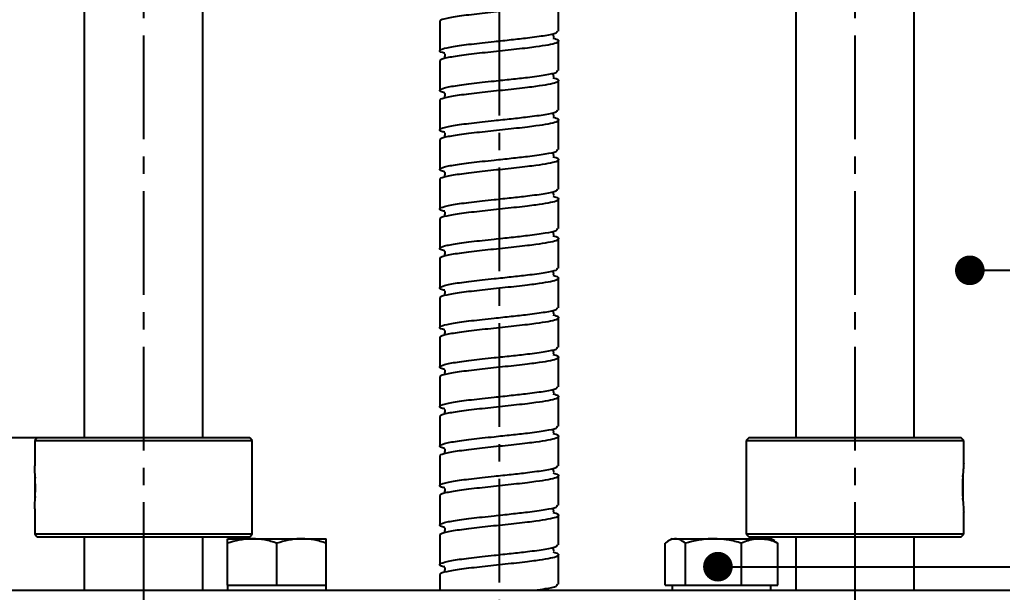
# Model space of a CAD drawing. Header units: millimetres. Extents: x 55 to 6841, y 61 to 3739.
# Drawn here: x 3654.6 to 3754, y 3428.8 to 3486.7 of the extents above; entities that cross this region are included whole.
import ezdxf
from ezdxf import colors
from ezdxf.entities.mleader import LeaderData, LeaderLine
from ezdxf.math import Vec2, Vec3

# ---------------------------------------------------------------- set-up
doc = ezdxf.new("R2010")
doc.units = ezdxf.units.MM
doc.header["$LTSCALE"] = 0.7
doc.header["$PDMODE"] = 35
doc.header["$PDSIZE"] = -4
doc.linetypes.add('CENTER2', pattern=[1.125, 0.75, -0.125, 0.125, -0.125])
doc.layers.get('0').update_dxf_attribs({"color": 255})
doc.layers.add('AM_5', color=10, linetype='Continuous', lineweight=25)
doc.layers.add('DIM', color=94, linetype='Continuous', lineweight=25)
doc.styles.add('TCVN-7284', font='tcvn+7284-2003r.ttf')
doc.styles.add('TCVN7824', font='tcvn+7284-2003r.ttf', dxfattribs={"height": 3.5})
doc.dimstyles.new('TCVN_ISO-25_RadiusDia', dxfattribs={"dimtxt": 2.5, "dimasz": 2.5, "dimexe": 2, "dimexo": 0, "dimgap": 1, "dimtad": 1, "dimtoh": 1, "dimtxsty": 'TCVN-7284', "dimblk": 'Arrow', "dimcen": 0, "dimclrd": 256, "dimclre": 256, "dimclrt": 256, "dimadec": 0, "dimazin": 0, "dimtfac": 1, "dimtofl": 0, "dimtmove": 0, "dimatfit": 3, "dimldrblk": 'Arrow', "dimfxl": 1, "dimlwd": -1, "dimlwe": -1, "dimarcsym": 0})

# ---------------------------------------------------------------- blocks, each defined once
blk = doc.blocks.new('Arrow')
at = {"layer": 'DIM'}
blk.add_solid([(-1, 0.268), (-1, -0.268), (0, 0)], dxfattribs=at)
blk = doc.blocks.new('*D879')
at = {"layer": 'Defpoints', "color": 0, "ltscale": 0.2, "transparency": 16777216}
for p in [(3690.811, 3576.379), (3625.036, 3444.379), (3677.861, 3444.379)]:
    blk.add_point(p, dxfattribs=at)
at = {"layer": 'DIM', "ltscale": 0.2, "transparency": 16777216}
for p, q in [((3690.811, 3576.379), (3620.036, 3576.379)), ((3625.036, 3570.129), (3625.036, 3450.629)), ((3677.861, 3444.379), (3620.036, 3444.379))]:
    blk.add_line(p, q, dxfattribs=at)
at = {"layer": 'DIM', "ltscale": 0.2, "transparency": 16777216, "xscale": 6.25, "yscale": 6.25, "zscale": 6.25}
for p, rotation in [((3625.036, 3576.379), 90), ((3625.036, 3444.379), 270)]:
    blk.add_blockref('Arrow', p, dxfattribs=dict(at, rotation=rotation))
at = {"layer": 'DIM', "ltscale": 0.2, "transparency": 16777216, "insert": (3619.411, 3510.379), "char_height": 6.25, "attachment_point": 5, "rotation": 90, "style": 'TCVN-7284'}
blk.add_mtext('132', dxfattribs=at)
blk = doc.blocks.new('_Dot')
at = {"color": 0, "linetype": 'ByBlock', "lineweight": -2}
blk.add_line((-0.5, 0), (-1, 0), dxfattribs=at)
at = {"color": 0, "linetype": 'ByBlock', "const_width": 0.5}
blk.add_lwpolyline([(-0.25, 0, 1), (0.25, 0, 1)], format="xyb", close=True, dxfattribs=at)
blk = doc.blocks.new('*U895')
at = {"layer": 'AM_5', "color": 0, "linetype": 'CENTER2', "ltscale": 20, "transparency": 16777216}
blk.add_line((0, 40.139), (0, -158.428), dxfattribs=at)
blk = doc.blocks.new('*U896')
at = {"layer": 'AM_5', "color": 0, "linetype": 'CENTER2', "ltscale": 20, "transparency": 16777216}
blk.add_line((0, 40.139), (0, -158.428), dxfattribs=at)
blk = doc.blocks.new('*U898')
at = {"layer": 'AM_5', "color": 0, "linetype": 'CENTER2', "ltscale": 20, "transparency": 16777216}
blk.add_line((0, 103.936), (0, -92.147), dxfattribs=at)

msp = doc.modelspace()

# ---------------------------------------------------------------- linework, layer by layer
at = {"color": 7, "linetype": 'Continuous', "lineweight": 25}
for p, q in [((3661.111, 3502.979), (3661.111, 3444.379)), ((3673.111, 3444.379), (3673.111, 3502.979)), ((3733.111, 3502.979), (3733.111, 3444.379)), ((3745.111, 3444.379), (3745.111, 3502.979)), ((3709.111, 3485.566), (3709.111, 3488.566)), ((3697.111, 3486.566), (3697.111, 3483.566)), ((3709.111, 3481.566), (3709.111, 3484.566)), ((3697.111, 3482.566), (3697.111, 3479.566)), ((3709.111, 3477.566), (3709.111, 3480.566)), ((3697.111, 3478.566), (3697.111, 3475.566)), ((3709.111, 3473.566), (3709.111, 3476.566)), ((3697.111, 3474.566), (3697.111, 3471.566)), ((3709.111, 3469.566), (3709.111, 3472.566)), ((3697.111, 3470.566), (3697.111, 3467.566)), ((3709.111, 3465.566), (3709.111, 3468.566)), ((3697.111, 3466.566), (3697.111, 3463.566)), ((3709.111, 3461.566), (3709.111, 3464.566)), ((3697.111, 3462.566), (3697.111, 3459.566)), ((3709.111, 3457.566), (3709.111, 3460.566)), ((3697.111, 3458.566), (3697.111, 3455.566)), ((3709.111, 3453.566), (3709.111, 3456.566)), ((3697.111, 3454.566), (3697.111, 3451.566)), ((3709.111, 3449.566), (3709.111, 3452.566)), ((3697.111, 3450.566), (3697.111, 3447.566)), ((3709.111, 3445.566), (3709.111, 3448.566)), ((3697.111, 3446.566), (3697.111, 3443.566)), ((3656.361, 3444.379), (3656.111, 3444.129)), ((3656.111, 3444.129), (3656.111, 3441.562)), ((3656.111, 3444.129), (3678.111, 3444.129)), ((3677.861, 3444.379), (3656.361, 3444.379)), ((3678.111, 3444.129), (3677.861, 3444.379)), ((3678.111, 3434.629), (3678.111, 3444.129)), ((3709.111, 3441.566), (3709.111, 3444.566)), ((3728.361, 3444.379), (3728.111, 3444.129)), ((3728.111, 3444.129), (3728.111, 3434.629)), ((3728.111, 3444.129), (3750.111, 3444.129)), ((3749.861, 3444.379), (3728.361, 3444.379)), ((3750.111, 3444.129), (3749.861, 3444.379)), ((3750.111, 3441.876), (3750.111, 3444.129)), ((3697.111, 3442.566), (3697.111, 3439.566)), ((3709.111, 3437.566), (3709.111, 3440.566)), ((3697.111, 3438.566), (3697.111, 3435.566)), ((3656.111, 3437.197), (3656.111, 3434.629)), ((3750.111, 3434.629), (3750.111, 3436.879)), ((3709.111, 3433.566), (3709.111, 3436.566)), ((3656.111, 3434.629), (3656.361, 3434.379)), ((3678.111, 3434.629), (3656.111, 3434.629)), ((3656.361, 3434.379), (3677.861, 3434.379)), ((3661.111, 3434.379), (3661.111, 3428.979)), ((3673.111, 3428.979), (3673.111, 3434.379)), ((3675.611, 3434.179), (3678.111, 3434.179)), ((3675.611, 3429.479), (3675.611, 3433.733)), ((3677.861, 3434.379), (3678.111, 3434.629)), ((3678.111, 3434.179), (3683.111, 3434.179)), ((3680.611, 3429.479), (3680.611, 3433.733)), ((3683.111, 3434.179), (3685.611, 3434.179)), ((3685.611, 3429.479), (3685.611, 3433.733)), ((3697.111, 3434.566), (3697.111, 3431.566)), ((3719.916, 3429.479), (3719.916, 3433.733)), ((3720.611, 3434.179), (3720.234, 3433.962)), ((3720.611, 3434.179), (3720.929, 3434.179)), ((3720.929, 3434.179), (3724.79, 3434.179)), ((3721.943, 3429.479), (3721.943, 3433.733)), ((3724.79, 3434.179), (3729.472, 3434.179)), ((3727.638, 3429.479), (3727.638, 3433.733)), ((3728.111, 3434.629), (3728.361, 3434.379)), ((3750.111, 3434.629), (3728.111, 3434.629)), ((3728.361, 3434.379), (3749.861, 3434.379)), ((3729.472, 3434.179), (3730.611, 3434.179)), ((3730.988, 3433.962), (3730.611, 3434.179)), ((3730.952, 3433.9), (3731.306, 3433.733)), ((3731.306, 3429.479), (3731.306, 3433.733)), ((3733.111, 3434.379), (3733.111, 3428.979)), ((3745.111, 3428.979), (3745.111, 3434.379)), ((3749.861, 3434.379), (3750.111, 3434.629)), ((3709.111, 3429.566), (3709.111, 3432.566)), ((3697.111, 3430.566), (3697.111, 3428.979)), ((3648.111, 3428.979), (3758.111, 3428.979)), ((3675.611, 3429.479), (3675.611, 3428.979)), ((3675.611, 3429.479), (3678.111, 3429.479)), ((3678.111, 3429.479), (3680.611, 3429.479)), ((3680.611, 3429.479), (3683.111, 3429.479)), ((3683.111, 3429.479), (3685.611, 3429.479)), ((3685.611, 3428.979), (3685.611, 3429.479)), ((3719.916, 3429.479), (3720.929, 3429.479)), ((3720.611, 3429.479), (3720.611, 3428.979)), ((3720.929, 3429.479), (3721.943, 3429.479)), ((3721.943, 3429.479), (3724.79, 3429.479)), ((3724.79, 3429.479), (3727.638, 3429.479)), ((3727.638, 3429.479), (3729.472, 3429.479)), ((3729.472, 3429.479), (3731.306, 3429.479)), ((3730.611, 3428.979), (3730.611, 3429.479))]:
    msp.add_line(p, q, dxfattribs=at)
for centre, radius, start, end in [((3671.335, 3439.379), 15.224, 176.05524, 183.90224), ((3728.94, 3439.38), 21.125, 356.67893, 3.26975)]:
    msp.add_arc(centre, radius, start, end, dxfattribs=at)
for points, knots in [([(3697.199, 3486.566), (3697.173, 3486.587), (3697.045, 3486.692), (3697.737, 3486.879), (3699.208, 3487.128), (3701.347, 3487.379), (3703.734, 3487.631), (3705.61, 3487.833), (3707.064, 3488.019), (3708.154, 3488.184), (3709.009, 3488.397), (3709.277, 3488.608), (3708.787, 3488.751), (3708.581, 3488.811)], [0, 0, 0, 0, 0.0287778, 0.1398438, 0.2509098, 0.3622979, 0.4736861, 0.5847521, 0.6341894, 0.7208894, 0.807893, 0.9192811, 1, 1, 1, 1]), ([(3697.607, 3483.324), (3697.521, 3483.342), (3697.045, 3483.444), (3697.03, 3483.631), (3697.68, 3483.879), (3699.223, 3484.128), (3701.01, 3484.341), (3702.759, 3484.527), (3704.345, 3484.696), (3706.192, 3484.901), (3707.863, 3485.128), (3708.976, 3485.358), (3709.009, 3485.503), (3709.023, 3485.566)], [0, 0, 0, 0, 0.024694, 0.136327, 0.247636, 0.358945, 0.470578, 0.529105, 0.611809, 0.694267, 0.805576, 0.917209, 1, 1, 1, 1]), ([(3697.199, 3482.566), (3697.173, 3482.587), (3697.045, 3482.692), (3697.737, 3482.879), (3699.208, 3483.128), (3701.347, 3483.379), (3703.734, 3483.631), (3705.61, 3483.833), (3707.064, 3484.019), (3708.154, 3484.184), (3709.009, 3484.397), (3709.277, 3484.608), (3708.787, 3484.751), (3708.581, 3484.811)], [0, 0, 0, 0, 0.028778, 0.139844, 0.25091, 0.362298, 0.473686, 0.584752, 0.634189, 0.720889, 0.807893, 0.919281, 1, 1, 1, 1]), ([(3708.587, 3484.907), (3708.602, 3484.918), (3708.645, 3484.949), (3708.595, 3485.201), (3708.509, 3485.22), (3708.505, 3485.221)], [0, 0, 0, 0, 0.3497734, 0.9712388, 1, 1, 1, 1]), ([(3697.604, 3483.271), (3697.598, 3483.272), (3697.561, 3483.275), (3697.674, 3483.099), (3697.502, 3482.857), (3697.601, 3482.877), (3697.614, 3482.879)], [0, 0, 0, 0, 0.059951, 0.357802, 0.92007, 1, 1, 1, 1]), ([(3697.607, 3479.324), (3697.521, 3479.342), (3697.045, 3479.444), (3697.03, 3479.631), (3697.68, 3479.879), (3699.223, 3480.128), (3701.01, 3480.341), (3702.759, 3480.527), (3704.345, 3480.696), (3706.192, 3480.901), (3707.863, 3481.128), (3708.976, 3481.358), (3709.009, 3481.503), (3709.023, 3481.566)], [0, 0, 0, 0, 0.024694, 0.136327, 0.247636, 0.358945, 0.470578, 0.529105, 0.611809, 0.694267, 0.805576, 0.917209, 1, 1, 1, 1]), ([(3697.199, 3478.566), (3697.173, 3478.587), (3697.045, 3478.692), (3697.737, 3478.879), (3699.208, 3479.128), (3701.347, 3479.379), (3703.734, 3479.631), (3705.61, 3479.833), (3707.064, 3480.019), (3708.154, 3480.184), (3709.009, 3480.397), (3709.277, 3480.608), (3708.787, 3480.751), (3708.581, 3480.811)], [0, 0, 0, 0, 0.0287778, 0.1398438, 0.2509098, 0.3622979, 0.4736861, 0.5847521, 0.6341894, 0.7208894, 0.807893, 0.9192811, 1, 1, 1, 1]), ([(3708.587, 3480.907), (3708.602, 3480.918), (3708.645, 3480.949), (3708.595, 3481.201), (3708.509, 3481.22), (3708.505, 3481.221)], [0, 0, 0, 0, 0.349773, 0.971239, 1, 1, 1, 1]), ([(3697.604, 3479.271), (3697.598, 3479.272), (3697.561, 3479.275), (3697.674, 3479.099), (3697.502, 3478.857), (3697.601, 3478.877), (3697.614, 3478.879)], [0, 0, 0, 0, 0.059951, 0.357802, 0.92007, 1, 1, 1, 1]), ([(3697.607, 3475.324), (3697.521, 3475.342), (3697.045, 3475.444), (3697.03, 3475.631), (3697.68, 3475.879), (3699.223, 3476.128), (3701.01, 3476.341), (3702.759, 3476.527), (3704.345, 3476.696), (3706.192, 3476.901), (3707.863, 3477.128), (3708.976, 3477.358), (3709.009, 3477.503), (3709.023, 3477.566)], [0, 0, 0, 0, 0.0246942, 0.1363265, 0.247636, 0.3589455, 0.4705778, 0.5291054, 0.611809, 0.6942668, 0.8055762, 0.9172086, 1, 1, 1, 1]), ([(3697.199, 3474.566), (3697.173, 3474.587), (3697.045, 3474.692), (3697.737, 3474.879), (3699.208, 3475.128), (3701.347, 3475.379), (3703.734, 3475.631), (3705.61, 3475.833), (3707.064, 3476.019), (3708.154, 3476.184), (3709.009, 3476.397), (3709.277, 3476.608), (3708.787, 3476.751), (3708.581, 3476.811)], [0, 0, 0, 0, 0.028778, 0.139844, 0.25091, 0.362298, 0.473686, 0.584752, 0.634189, 0.720889, 0.807893, 0.919281, 1, 1, 1, 1]), ([(3708.587, 3476.907), (3708.602, 3476.918), (3708.645, 3476.949), (3708.595, 3477.201), (3708.509, 3477.22), (3708.505, 3477.221)], [0, 0, 0, 0, 0.349773, 0.971239, 1, 1, 1, 1]), ([(3697.604, 3475.271), (3697.598, 3475.272), (3697.561, 3475.275), (3697.674, 3475.099), (3697.502, 3474.857), (3697.601, 3474.877), (3697.614, 3474.879)], [0, 0, 0, 0, 0.059951, 0.357802, 0.92007, 1, 1, 1, 1]), ([(3697.607, 3471.324), (3697.521, 3471.342), (3697.045, 3471.444), (3697.03, 3471.631), (3697.68, 3471.879), (3699.223, 3472.128), (3701.01, 3472.341), (3702.759, 3472.527), (3704.345, 3472.696), (3706.192, 3472.901), (3707.863, 3473.128), (3708.976, 3473.358), (3709.009, 3473.503), (3709.023, 3473.566)], [0, 0, 0, 0, 0.024694, 0.136327, 0.247636, 0.358945, 0.470578, 0.529105, 0.611809, 0.694267, 0.805576, 0.917209, 1, 1, 1, 1]), ([(3697.199, 3470.566), (3697.173, 3470.587), (3697.045, 3470.692), (3697.737, 3470.879), (3699.208, 3471.128), (3701.347, 3471.379), (3703.734, 3471.631), (3705.61, 3471.833), (3707.064, 3472.019), (3708.154, 3472.184), (3709.009, 3472.397), (3709.277, 3472.608), (3708.787, 3472.751), (3708.581, 3472.811)], [0, 0, 0, 0, 0.028778, 0.139844, 0.25091, 0.362298, 0.473686, 0.584752, 0.634189, 0.720889, 0.807893, 0.919281, 1, 1, 1, 1]), ([(3708.587, 3472.907), (3708.602, 3472.918), (3708.645, 3472.949), (3708.595, 3473.201), (3708.509, 3473.22), (3708.505, 3473.221)], [0, 0, 0, 0, 0.349773, 0.971239, 1, 1, 1, 1]), ([(3697.604, 3471.271), (3697.598, 3471.272), (3697.561, 3471.275), (3697.674, 3471.099), (3697.502, 3470.857), (3697.601, 3470.877), (3697.614, 3470.879)], [0, 0, 0, 0, 0.059951, 0.357802, 0.92007, 1, 1, 1, 1]), ([(3697.607, 3467.324), (3697.521, 3467.342), (3697.045, 3467.444), (3697.03, 3467.631), (3697.68, 3467.879), (3699.223, 3468.128), (3701.01, 3468.341), (3702.759, 3468.527), (3704.345, 3468.696), (3706.192, 3468.901), (3707.863, 3469.128), (3708.976, 3469.358), (3709.009, 3469.503), (3709.023, 3469.566)], [0, 0, 0, 0, 0.024694, 0.136327, 0.247636, 0.358945, 0.470578, 0.529105, 0.611809, 0.694267, 0.805576, 0.917209, 1, 1, 1, 1]), ([(3697.199, 3466.566), (3697.173, 3466.587), (3697.045, 3466.692), (3697.737, 3466.879), (3699.208, 3467.128), (3701.347, 3467.379), (3703.734, 3467.631), (3705.61, 3467.833), (3707.064, 3468.019), (3708.154, 3468.184), (3709.009, 3468.397), (3709.277, 3468.608), (3708.787, 3468.751), (3708.581, 3468.811)], [0, 0, 0, 0, 0.028778, 0.139844, 0.25091, 0.362298, 0.473686, 0.584752, 0.634189, 0.720889, 0.807893, 0.919281, 1, 1, 1, 1]), ([(3708.587, 3468.907), (3708.602, 3468.918), (3708.645, 3468.949), (3708.595, 3469.201), (3708.509, 3469.22), (3708.505, 3469.221)], [0, 0, 0, 0, 0.349773, 0.971239, 1, 1, 1, 1]), ([(3697.604, 3467.271), (3697.598, 3467.272), (3697.561, 3467.275), (3697.674, 3467.099), (3697.502, 3466.857), (3697.601, 3466.877), (3697.614, 3466.879)], [0, 0, 0, 0, 0.059951, 0.357802, 0.92007, 1, 1, 1, 1]), ([(3697.607, 3463.324), (3697.521, 3463.342), (3697.045, 3463.444), (3697.03, 3463.631), (3697.68, 3463.879), (3699.223, 3464.128), (3701.01, 3464.341), (3702.759, 3464.527), (3704.345, 3464.696), (3706.192, 3464.901), (3707.863, 3465.128), (3708.976, 3465.358), (3709.009, 3465.503), (3709.023, 3465.566)], [0, 0, 0, 0, 0.024694, 0.136327, 0.247636, 0.358945, 0.470578, 0.529105, 0.611809, 0.694267, 0.805576, 0.917209, 1, 1, 1, 1]), ([(3697.199, 3462.566), (3697.173, 3462.587), (3697.045, 3462.692), (3697.737, 3462.879), (3699.208, 3463.128), (3701.347, 3463.379), (3703.734, 3463.631), (3705.61, 3463.833), (3707.064, 3464.019), (3708.154, 3464.184), (3709.009, 3464.397), (3709.277, 3464.608), (3708.787, 3464.751), (3708.581, 3464.811)], [0, 0, 0, 0, 0.028778, 0.139844, 0.25091, 0.362298, 0.473686, 0.584752, 0.634189, 0.720889, 0.807893, 0.919281, 1, 1, 1, 1]), ([(3708.587, 3464.907), (3708.602, 3464.918), (3708.645, 3464.949), (3708.595, 3465.201), (3708.509, 3465.22), (3708.505, 3465.221)], [0, 0, 0, 0, 0.349773, 0.971239, 1, 1, 1, 1]), ([(3697.604, 3463.271), (3697.598, 3463.272), (3697.561, 3463.275), (3697.674, 3463.099), (3697.502, 3462.857), (3697.601, 3462.877), (3697.614, 3462.879)], [0, 0, 0, 0, 0.059951, 0.357802, 0.92007, 1, 1, 1, 1]), ([(3697.607, 3459.324), (3697.521, 3459.342), (3697.045, 3459.444), (3697.03, 3459.631), (3697.68, 3459.879), (3699.223, 3460.128), (3701.01, 3460.341), (3702.759, 3460.527), (3704.345, 3460.696), (3706.192, 3460.901), (3707.863, 3461.128), (3708.976, 3461.358), (3709.009, 3461.503), (3709.023, 3461.566)], [0, 0, 0, 0, 0.024694, 0.136327, 0.247636, 0.358945, 0.470578, 0.529105, 0.611809, 0.694267, 0.805576, 0.917209, 1, 1, 1, 1]), ([(3697.199, 3458.566), (3697.173, 3458.587), (3697.045, 3458.692), (3697.737, 3458.879), (3699.208, 3459.128), (3701.347, 3459.379), (3703.734, 3459.631), (3705.61, 3459.833), (3707.064, 3460.019), (3708.154, 3460.184), (3709.009, 3460.397), (3709.277, 3460.608), (3708.787, 3460.751), (3708.581, 3460.811)], [0, 0, 0, 0, 0.028778, 0.139844, 0.25091, 0.362298, 0.473686, 0.584752, 0.634189, 0.720889, 0.807893, 0.919281, 1, 1, 1, 1]), ([(3708.587, 3460.907), (3708.602, 3460.918), (3708.645, 3460.949), (3708.595, 3461.201), (3708.509, 3461.22), (3708.505, 3461.221)], [0, 0, 0, 0, 0.349773, 0.971239, 1, 1, 1, 1]), ([(3697.604, 3459.271), (3697.598, 3459.272), (3697.561, 3459.275), (3697.674, 3459.099), (3697.502, 3458.857), (3697.601, 3458.877), (3697.614, 3458.879)], [0, 0, 0, 0, 0.059951, 0.357802, 0.92007, 1, 1, 1, 1]), ([(3697.607, 3455.324), (3697.521, 3455.342), (3697.045, 3455.444), (3697.03, 3455.631), (3697.68, 3455.879), (3699.223, 3456.128), (3701.01, 3456.341), (3702.759, 3456.527), (3704.345, 3456.696), (3706.192, 3456.901), (3707.863, 3457.128), (3708.976, 3457.358), (3709.009, 3457.503), (3709.023, 3457.566)], [0, 0, 0, 0, 0.024694, 0.136327, 0.247636, 0.358945, 0.470578, 0.529105, 0.611809, 0.694267, 0.805576, 0.917209, 1, 1, 1, 1]), ([(3697.199, 3454.566), (3697.173, 3454.587), (3697.045, 3454.692), (3697.737, 3454.879), (3699.208, 3455.128), (3701.347, 3455.379), (3703.734, 3455.631), (3705.61, 3455.833), (3707.064, 3456.019), (3708.154, 3456.184), (3709.009, 3456.397), (3709.277, 3456.608), (3708.787, 3456.751), (3708.581, 3456.811)], [0, 0, 0, 0, 0.028778, 0.139844, 0.25091, 0.362298, 0.473686, 0.584752, 0.634189, 0.720889, 0.807893, 0.919281, 1, 1, 1, 1]), ([(3708.587, 3456.907), (3708.602, 3456.918), (3708.645, 3456.949), (3708.595, 3457.201), (3708.509, 3457.22), (3708.505, 3457.221)], [0, 0, 0, 0, 0.349773, 0.971239, 1, 1, 1, 1]), ([(3697.604, 3455.271), (3697.598, 3455.272), (3697.561, 3455.275), (3697.674, 3455.099), (3697.502, 3454.857), (3697.601, 3454.877), (3697.614, 3454.879)], [0, 0, 0, 0, 0.059951, 0.357802, 0.92007, 1, 1, 1, 1]), ([(3697.607, 3451.324), (3697.521, 3451.342), (3697.045, 3451.444), (3697.03, 3451.631), (3697.68, 3451.879), (3699.223, 3452.128), (3701.01, 3452.341), (3702.759, 3452.527), (3704.345, 3452.696), (3706.192, 3452.901), (3707.863, 3453.128), (3708.976, 3453.358), (3709.009, 3453.503), (3709.023, 3453.566)], [0, 0, 0, 0, 0.024694, 0.136327, 0.247636, 0.358945, 0.470578, 0.529105, 0.611809, 0.694267, 0.805576, 0.917209, 1, 1, 1, 1]), ([(3697.199, 3450.566), (3697.173, 3450.587), (3697.045, 3450.692), (3697.737, 3450.879), (3699.208, 3451.128), (3701.347, 3451.379), (3703.734, 3451.631), (3705.61, 3451.833), (3707.064, 3452.019), (3708.154, 3452.184), (3709.009, 3452.397), (3709.277, 3452.608), (3708.787, 3452.751), (3708.581, 3452.811)], [0, 0, 0, 0, 0.0287778, 0.1398438, 0.2509098, 0.3622979, 0.4736861, 0.5847521, 0.6341894, 0.7208894, 0.807893, 0.9192811, 1, 1, 1, 1]), ([(3708.587, 3452.907), (3708.602, 3452.918), (3708.645, 3452.949), (3708.595, 3453.201), (3708.509, 3453.22), (3708.505, 3453.221)], [0, 0, 0, 0, 0.349773, 0.971239, 1, 1, 1, 1]), ([(3697.604, 3451.271), (3697.598, 3451.272), (3697.561, 3451.275), (3697.674, 3451.099), (3697.502, 3450.857), (3697.601, 3450.877), (3697.614, 3450.879)], [0, 0, 0, 0, 0.059951, 0.357802, 0.92007, 1, 1, 1, 1]), ([(3697.607, 3447.324), (3697.521, 3447.342), (3697.045, 3447.444), (3697.03, 3447.631), (3697.68, 3447.879), (3699.223, 3448.128), (3701.01, 3448.341), (3702.759, 3448.527), (3704.345, 3448.696), (3706.192, 3448.901), (3707.863, 3449.128), (3708.976, 3449.358), (3709.009, 3449.503), (3709.023, 3449.566)], [0, 0, 0, 0, 0.0246942, 0.1363265, 0.247636, 0.3589455, 0.4705778, 0.5291054, 0.611809, 0.6942668, 0.8055762, 0.9172086, 1, 1, 1, 1]), ([(3697.199, 3446.566), (3697.173, 3446.587), (3697.045, 3446.692), (3697.737, 3446.879), (3699.208, 3447.128), (3701.347, 3447.379), (3703.734, 3447.631), (3705.61, 3447.833), (3707.064, 3448.019), (3708.154, 3448.184), (3709.009, 3448.397), (3709.277, 3448.608), (3708.787, 3448.751), (3708.581, 3448.811)], [0, 0, 0, 0, 0.028778, 0.139844, 0.25091, 0.362298, 0.473686, 0.584752, 0.634189, 0.720889, 0.807893, 0.919281, 1, 1, 1, 1]), ([(3708.587, 3448.907), (3708.602, 3448.918), (3708.645, 3448.949), (3708.595, 3449.201), (3708.509, 3449.22), (3708.505, 3449.221)], [0, 0, 0, 0, 0.349773, 0.971239, 1, 1, 1, 1]), ([(3697.604, 3447.271), (3697.598, 3447.272), (3697.561, 3447.275), (3697.674, 3447.099), (3697.502, 3446.857), (3697.601, 3446.877), (3697.614, 3446.879)], [0, 0, 0, 0, 0.059951, 0.357802, 0.92007, 1, 1, 1, 1]), ([(3697.607, 3443.324), (3697.521, 3443.342), (3697.045, 3443.444), (3697.03, 3443.631), (3697.68, 3443.879), (3699.223, 3444.128), (3701.01, 3444.341), (3702.759, 3444.527), (3704.345, 3444.696), (3706.192, 3444.901), (3707.863, 3445.128), (3708.976, 3445.358), (3709.009, 3445.503), (3709.023, 3445.566)], [0, 0, 0, 0, 0.024694, 0.136327, 0.247636, 0.358945, 0.470578, 0.529105, 0.611809, 0.694267, 0.805576, 0.917209, 1, 1, 1, 1]), ([(3697.199, 3442.566), (3697.173, 3442.587), (3697.045, 3442.692), (3697.737, 3442.879), (3699.208, 3443.128), (3701.347, 3443.379), (3703.734, 3443.631), (3705.61, 3443.833), (3707.064, 3444.019), (3708.154, 3444.184), (3709.009, 3444.397), (3709.277, 3444.608), (3708.787, 3444.751), (3708.581, 3444.811)], [0, 0, 0, 0, 0.028778, 0.139844, 0.25091, 0.362298, 0.473686, 0.584752, 0.634189, 0.720889, 0.807893, 0.919281, 1, 1, 1, 1]), ([(3708.587, 3444.907), (3708.602, 3444.918), (3708.645, 3444.949), (3708.595, 3445.201), (3708.509, 3445.22), (3708.505, 3445.221)], [0, 0, 0, 0, 0.349773, 0.971239, 1, 1, 1, 1]), ([(3697.604, 3443.271), (3697.598, 3443.272), (3697.561, 3443.275), (3697.674, 3443.099), (3697.502, 3442.857), (3697.601, 3442.877), (3697.614, 3442.879)], [0, 0, 0, 0, 0.059951, 0.357802, 0.92007, 1, 1, 1, 1]), ([(3750.108, 3441.876), (3750.102, 3441.717), (3750.088, 3441.383), (3750.024, 3440.615), (3749.994, 3439.925), (3749.982, 3439.198), (3750.011, 3438.298), (3750.088, 3437.377), (3750.102, 3437.041), (3750.108, 3436.879)], [0, 0, 0, 0, 0.155571, 0.327914, 0.414339, 0.499827, 0.672688, 0.843342, 1, 1, 1, 1]), ([(3656.12, 3437.197), (3656.118, 3437.267), (3656.11, 3437.521), (3656.149, 3438.148), (3656.169, 3438.832), (3656.177, 3439.562), (3656.158, 3440.452), (3656.111, 3441.236), (3656.118, 3441.491), (3656.12, 3441.562)], [0, 0, 0, 0, 0.078898, 0.289674, 0.395373, 0.499925, 0.711335, 0.920047, 1, 1, 1, 1]), ([(3697.607, 3439.324), (3697.521, 3439.342), (3697.045, 3439.444), (3697.03, 3439.631), (3697.68, 3439.879), (3699.223, 3440.128), (3701.01, 3440.341), (3702.759, 3440.527), (3704.345, 3440.696), (3706.192, 3440.901), (3707.863, 3441.128), (3708.976, 3441.358), (3709.009, 3441.503), (3709.023, 3441.566)], [0, 0, 0, 0, 0.0246942, 0.1363265, 0.247636, 0.3589455, 0.4705778, 0.5291054, 0.611809, 0.6942668, 0.8055762, 0.9172086, 1, 1, 1, 1]), ([(3697.199, 3438.566), (3697.173, 3438.587), (3697.045, 3438.692), (3697.737, 3438.879), (3699.208, 3439.128), (3701.347, 3439.379), (3703.734, 3439.631), (3705.61, 3439.833), (3707.064, 3440.019), (3708.154, 3440.184), (3709.009, 3440.397), (3709.277, 3440.608), (3708.787, 3440.751), (3708.581, 3440.811)], [0, 0, 0, 0, 0.028778, 0.139844, 0.25091, 0.362298, 0.473686, 0.584752, 0.634189, 0.720889, 0.807893, 0.919281, 1, 1, 1, 1]), ([(3708.587, 3440.907), (3708.602, 3440.918), (3708.645, 3440.949), (3708.595, 3441.201), (3708.509, 3441.22), (3708.505, 3441.221)], [0, 0, 0, 0, 0.349773, 0.971239, 1, 1, 1, 1]), ([(3697.604, 3439.271), (3697.598, 3439.272), (3697.561, 3439.275), (3697.674, 3439.099), (3697.502, 3438.857), (3697.601, 3438.877), (3697.614, 3438.879)], [0, 0, 0, 0, 0.059951, 0.357802, 0.92007, 1, 1, 1, 1]), ([(3697.607, 3435.324), (3697.521, 3435.342), (3697.045, 3435.444), (3697.03, 3435.631), (3697.68, 3435.879), (3699.223, 3436.128), (3701.01, 3436.341), (3702.759, 3436.527), (3704.345, 3436.696), (3706.192, 3436.901), (3707.863, 3437.128), (3708.976, 3437.358), (3709.009, 3437.503), (3709.023, 3437.566)], [0, 0, 0, 0, 0.024694, 0.136327, 0.247636, 0.358945, 0.470578, 0.529105, 0.611809, 0.694267, 0.805576, 0.917209, 1, 1, 1, 1]), ([(3697.199, 3434.566), (3697.173, 3434.587), (3697.045, 3434.692), (3697.737, 3434.879), (3699.208, 3435.128), (3701.347, 3435.379), (3703.734, 3435.631), (3705.61, 3435.833), (3707.064, 3436.019), (3708.154, 3436.184), (3709.009, 3436.397), (3709.277, 3436.608), (3708.787, 3436.751), (3708.581, 3436.811)], [0, 0, 0, 0, 0.0287778, 0.1398438, 0.2509098, 0.3622979, 0.4736861, 0.5847521, 0.6341894, 0.7208894, 0.807893, 0.9192811, 1, 1, 1, 1]), ([(3708.587, 3436.907), (3708.602, 3436.918), (3708.645, 3436.949), (3708.595, 3437.201), (3708.509, 3437.22), (3708.505, 3437.221)], [0, 0, 0, 0, 0.349773, 0.971239, 1, 1, 1, 1]), ([(3697.604, 3435.271), (3697.598, 3435.272), (3697.561, 3435.275), (3697.674, 3435.099), (3697.502, 3434.857), (3697.601, 3434.877), (3697.614, 3434.879)], [0, 0, 0, 0, 0.059951, 0.357802, 0.92007, 1, 1, 1, 1]), ([(3678.111, 3434.179), (3678.052, 3434.179), (3677.208, 3434.173), (3676.38, 3433.945), (3675.611, 3433.733)], [0, 0, 0, 0, 0.070201, 1, 1, 1, 1]), ([(3675.611, 3433.733), (3675.611, 3433.8), (3675.611, 3434.062), (3675.611, 3434.129), (3675.611, 3434.179)], [0, 0, 0, 0, 0.257551, 1, 1, 1, 1]), ([(3680.611, 3433.733), (3680.205, 3433.858), (3679.386, 3434.109), (3678.538, 3434.156), (3678.111, 3434.179)], [0, 0, 0, 0, 0.495458, 1, 1, 1, 1]), ([(3683.111, 3434.179), (3683.052, 3434.179), (3682.208, 3434.173), (3681.38, 3433.945), (3680.611, 3433.733)], [0, 0, 0, 0, 0.070201, 1, 1, 1, 1]), ([(3685.611, 3433.733), (3685.205, 3433.858), (3684.386, 3434.109), (3683.538, 3434.156), (3683.111, 3434.179)], [0, 0, 0, 0, 0.495458, 1, 1, 1, 1]), ([(3685.611, 3433.733), (3685.611, 3433.8), (3685.611, 3434.062), (3685.611, 3434.129), (3685.611, 3434.179)], [0, 0, 0, 0, 0.257551, 1, 1, 1, 1]), ([(3720.929, 3434.179), (3720.905, 3434.179), (3720.563, 3434.173), (3720.228, 3433.945), (3719.916, 3433.733)], [0, 0, 0, 0, 0.070201, 1, 1, 1, 1]), ([(3721.943, 3433.733), (3721.778, 3433.858), (3721.446, 3434.109), (3721.103, 3434.156), (3720.929, 3434.179)], [0, 0, 0, 0, 0.495458, 1, 1, 1, 1]), ([(3724.79, 3434.179), (3724.723, 3434.179), (3723.761, 3434.173), (3722.819, 3433.945), (3721.943, 3433.733)], [0, 0, 0, 0, 0.070201, 1, 1, 1, 1]), ([(3727.638, 3433.733), (3727.176, 3433.858), (3726.242, 3434.109), (3725.277, 3434.156), (3724.79, 3434.179)], [0, 0, 0, 0, 0.495458, 1, 1, 1, 1]), ([(3729.472, 3434.179), (3729.305, 3434.173), (3728.685, 3434.148), (3728.08, 3433.908), (3727.638, 3433.733)], [0, 0, 0, 0, 0.2686336, 1, 1, 1, 1]), ([(3731.306, 3433.733), (3731.152, 3433.8), (3730.554, 3434.062), (3729.933, 3434.129), (3729.472, 3434.179)], [0, 0, 0, 0, 0.257551, 1, 1, 1, 1]), ([(3697.607, 3431.324), (3697.521, 3431.342), (3697.045, 3431.444), (3697.03, 3431.631), (3697.68, 3431.879), (3699.223, 3432.128), (3701.01, 3432.341), (3702.759, 3432.527), (3704.345, 3432.696), (3706.192, 3432.901), (3707.863, 3433.128), (3708.976, 3433.358), (3709.009, 3433.503), (3709.023, 3433.566)], [0, 0, 0, 0, 0.024694, 0.136327, 0.247636, 0.358945, 0.470578, 0.529105, 0.611809, 0.694267, 0.805576, 0.917209, 1, 1, 1, 1]), ([(3697.199, 3430.566), (3697.173, 3430.587), (3697.045, 3430.692), (3697.737, 3430.879), (3699.208, 3431.128), (3701.347, 3431.379), (3703.734, 3431.631), (3705.61, 3431.833), (3707.064, 3432.019), (3708.154, 3432.184), (3709.009, 3432.397), (3709.277, 3432.608), (3708.787, 3432.751), (3708.581, 3432.811)], [0, 0, 0, 0, 0.028778, 0.139844, 0.25091, 0.362298, 0.473686, 0.584752, 0.634189, 0.720889, 0.807893, 0.919281, 1, 1, 1, 1]), ([(3708.587, 3432.907), (3708.602, 3432.918), (3708.645, 3432.949), (3708.595, 3433.201), (3708.509, 3433.22), (3708.505, 3433.221)], [0, 0, 0, 0, 0.3497734, 0.9712388, 1, 1, 1, 1]), ([(3697.604, 3431.271), (3697.598, 3431.272), (3697.561, 3431.275), (3697.674, 3431.099), (3697.502, 3430.857), (3697.601, 3430.877), (3697.614, 3430.879)], [0, 0, 0, 0, 0.0599513, 0.3578022, 0.9200699, 1, 1, 1, 1]), ([(3706.681, 3428.979), (3707.059, 3429.029), (3708.071, 3429.162), (3708.966, 3429.358), (3709.006, 3429.503), (3709.023, 3429.566)], [0, 0, 0, 0, 0.255128, 0.682812, 1, 1, 1, 1])]:
    msp.add_open_spline(points, degree=3, knots=knots, dxfattribs=at)

# ---------------------------------------------------------------- block references
at = {"layer": 'AM_5', "linetype": 'CENTER2', "ltscale": 20}
for name, p in [('*U895', (3667.111, 3570.979)), ('*U896', (3739.111, 3570.979)), ('*U898', (3703.111, 3478.066))]:
    msp.add_blockref(name, p, dxfattribs=at)

# ---------------------------------------------------------------- dimensions: what is measured, and where the dimension line sits
at = {"layer": 'DIM', "ltscale": 0.2}
dim = msp.add_linear_dim(base=(3625.036, 3444.379), p1=(3690.811, 3576.379), p2=(3677.861, 3444.379), angle=90, dimstyle='TCVN_ISO-25_RadiusDia', override={"dimscale": 2.5}, dxfattribs=at)
dim.commit()
dim.dimension.update_dxf_attribs({"geometry": '*D879', "text_midpoint": (3619.411, 3510.379)})

# ---------------------------------------------------------------- leaders
at = {"layer": 'AM_5', "ltscale": 0.2}
ml = msp.add_multileader_mtext('Standard', dxfattribs=at)
ml.set_content('2', color=256, style='TCVN7824')
ml.set_leader_properties()
ml.set_arrow_properties(name='DOT')
ml.build(insert=Vec2(0, 0))
ml.multileader.update_dxf_attribs({"text_left_attachment_type": 6, "text_right_attachment_type": 6, "dogleg_length": 0.36, "arrow_head_size": 3})
ctx = ml.context
ctx.base_point, ctx.char_height, ctx.arrow_head_size, ctx.plane_origin = Vec3(3825.062, 3461.348), 6.25, 3, Vec3(3750.731, 3461.348)
ctx.left_attachment, ctx.right_attachment, ctx.text_align_type = 6, 6, 2
notes = []
notes.append((ctx, [(0, (1, 1, 0), (3824.702, 3461.348), (1, 0), 0.36, [(0, [(3750.731, 3461.348)], 0, [])])]))
ctx.mtext.insert, ctx.mtext.alignment, ctx.mtext.flow_direction = Vec3(3830.187, 3468.848), 3, 5
ml = msp.add_multileader_mtext('Standard', dxfattribs=at)
ml.set_content('1', color=256, style='TCVN7824')
ml.set_leader_properties()
ml.set_arrow_properties(name='DOT')
ml.build(insert=Vec2(0, 0))
ml.multileader.update_dxf_attribs({"text_left_attachment_type": 6, "text_right_attachment_type": 6, "dogleg_length": 0.36, "arrow_head_size": 3})
ctx = ml.context
ctx.base_point, ctx.char_height, ctx.arrow_head_size, ctx.plane_origin = Vec3(3825.062, 3431.351), 6.25, 3, Vec3(3725.242, 3431.351)
ctx.left_attachment, ctx.right_attachment, ctx.text_align_type = 6, 6, 2
notes.append((ctx, [(0, (1, 1, 0), (3824.702, 3431.351), (1, 0), 0.36, [(0, [(3725.242, 3431.351)], 0, [])])]))
ctx.mtext.insert, ctx.mtext.alignment, ctx.mtext.flow_direction = Vec3(3828.937, 3438.851), 3, 5
for ctx, leaders in notes:
    for number, flags, end, landing, length, lines in leaders:
        leader = LeaderData()
        leader.index, (leader.has_last_leader_line, leader.has_dogleg_vector, leader.attachment_direction) = number, flags
        leader.last_leader_point, leader.dogleg_vector, leader.dogleg_length = Vec3(end), Vec3(landing), length
        for number, points, colour, breaks in lines:
            line = LeaderLine()
            line.index, line.vertices, line.color, line.breaks = number, Vec3.list(points), colors.encode_raw_color(colour), breaks
            leader.lines.append(line)
        ctx.leaders.append(leader)

doc.saveas('drawing.dxf')
